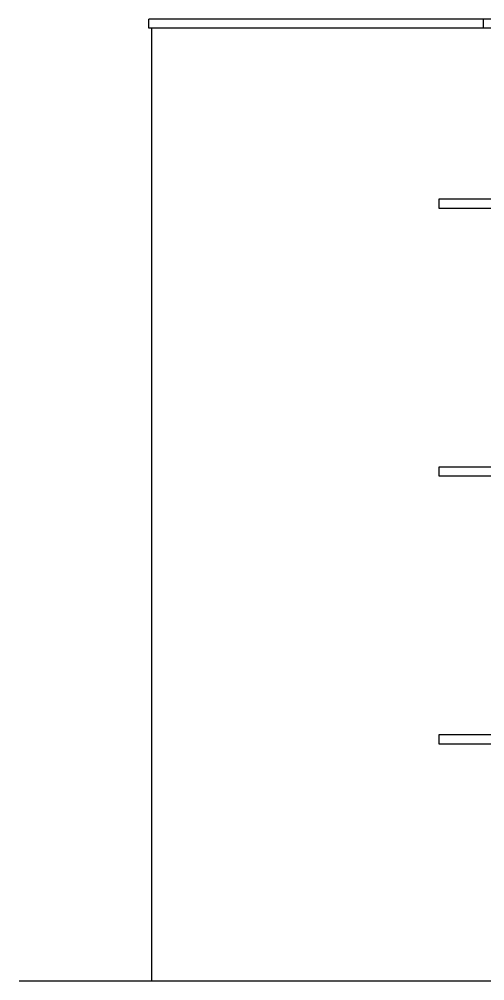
# Model space of a CAD drawing. Header units: metres. Extents: x -1441 to -394, y -133 to 518.
# Drawn here: x -1152.79 to -1147.49, y 33.94 to 44.89 of the extents above; entities that cross this region are included whole.
import ezdxf

# ---------------------------------------------------------------- set-up
doc = ezdxf.new("R2010")
doc.units = ezdxf.units.M
doc.header["$LTSCALE"] = 25.4
doc.layers.get('0').update_dxf_attribs({"linetype": 'CONTINUOUS'})

msp = doc.modelspace()

# ---------------------------------------------------------------- linework, layer by layer
at = {"color": 7, "linetype": 'Continuous'}
for p, q in [((-1151.313, 44.789), (-1151.313, 44.889)), ((-1143.663, 44.889), (-1151.313, 44.889)), ((-1143.663, 44.789), (-1151.313, 44.789)), ((-1151.283, 44.789), (-1151.283, 33.939)), ((-1147.503, 44.789), (-1147.503, 44.889))]:
    msp.add_line(p, q, dxfattribs=at)
at = {"color": 7}
msp.add_line((-1152.788, 33.939), (-1128.35, 33.939), dxfattribs=at)
at = {"color": 7, "linetype": 'Continuous'}
for points in [[(-1143.363, 42.739), (-1143.363, 42.839), (-1148.012, 42.839), (-1148.012, 42.739), (-1143.363, 42.739)], [(-1143.363, 39.689), (-1143.363, 39.789), (-1148.012, 39.789), (-1148.012, 39.689), (-1143.363, 39.689)], [(-1143.363, 36.639), (-1143.363, 36.739), (-1148.012, 36.739), (-1148.012, 36.639), (-1143.363, 36.639)]]:
    msp.add_lwpolyline(points, dxfattribs=at)

doc.saveas('drawing.dxf')
